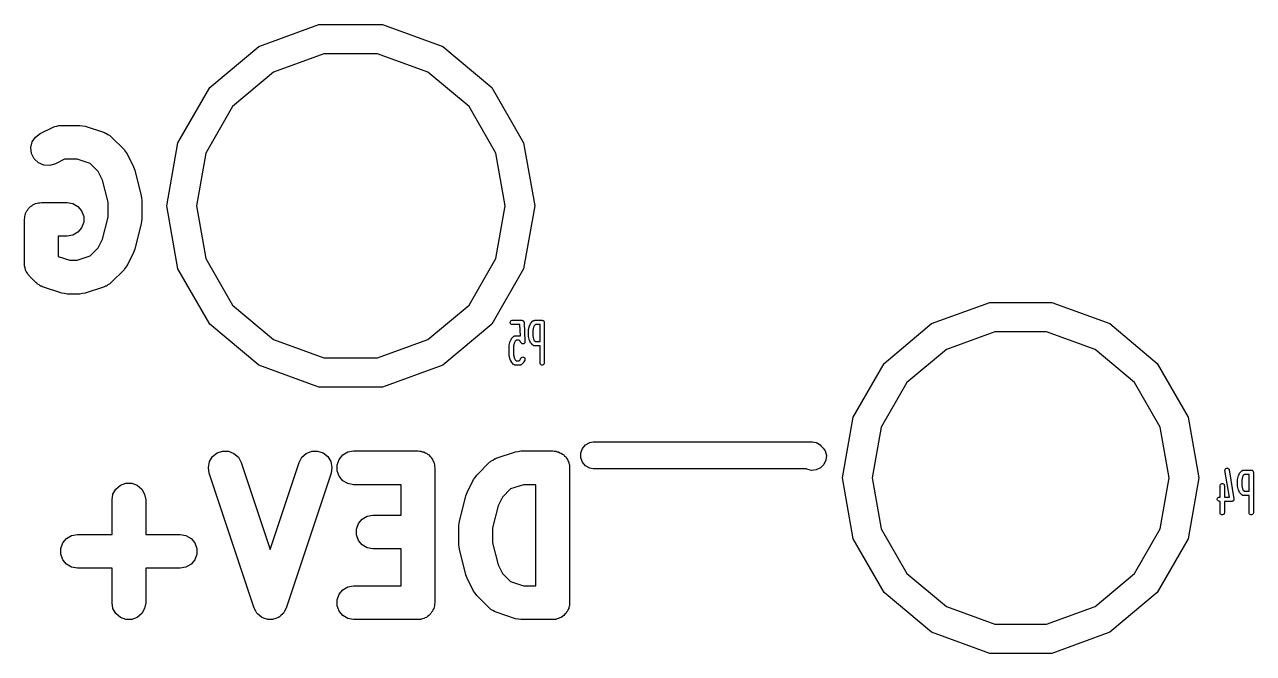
# Model space of a CAD drawing. Extents: x 111.2 to 128, y -97.4 to -76.5.
# Drawn here: x 118.88 to 127.98, y -97.37 to -92.71 of the extents above; entities that cross this region are included whole.
import ezdxf

# ---------------------------------------------------------------- set-up
doc = ezdxf.new("R2010")
doc.units = 0
doc.header["$MEASUREMENT"] = 0
doc.layers.add('BLACK', color=7, linetype='CONTINUOUS')

msp = doc.modelspace()

# ---------------------------------------------------------------- linework, layer by layer
at = {"layer": 'BLACK', "linetype": 'CONTINUOUS'}
for p, q in [((120.611, -92.8749), (121.056, -92.7128)), ((121.056, -92.7128), (121.529, -92.7128)), ((121.529, -92.7128), (121.975, -92.8749)), ((120.248, -93.1794), (120.611, -92.8749)), ((121.975, -92.8749), (122.338, -93.1794)), ((121.094, -92.9295), (120.721, -93.0654)), ((121.491, -92.9295), (121.094, -92.9295)), ((121.865, -93.0654), (121.491, -92.9295)), ((120.721, -93.0654), (120.416, -93.3208)), ((122.169, -93.3208), (121.865, -93.0654)), ((120.011, -93.5897), (120.248, -93.1794)), ((122.338, -93.1794), (122.574, -93.5897)), ((120.416, -93.3208), (120.218, -93.6649)), ((122.368, -93.6649), (122.169, -93.3208)), ((118.956, -93.5465), (118.991, -93.5206)), ((118.991, -93.5206), (119.087, -93.473)), ((119.087, -93.473), (119.093, -93.4709)), ((119.093, -93.4709), (119.1, -93.4673)), ((119.1, -93.4673), (119.114, -93.4648)), ((119.114, -93.4648), (119.128, -93.4606)), ((119.128, -93.4606), (119.135, -93.461)), ((119.135, -93.461), (119.142, -93.4598)), ((119.142, -93.4598), (119.285, -93.4598)), ((119.285, -93.4598), (119.305, -93.4633)), ((119.305, -93.4633), (119.325, -93.4662)), ((119.325, -93.4662), (119.468, -93.5138)), ((119.468, -93.5138), (119.474, -93.5172)), ((119.474, -93.5172), (119.481, -93.5191)), ((119.481, -93.5191), (119.493, -93.5275)), ((119.493, -93.5275), (119.506, -93.5345)), ((119.506, -93.5345), (119.511, -93.5399)), ((118.922, -93.6249), (118.932, -93.5827)), ((118.927, -93.668), (118.922, -93.6249)), ((118.932, -93.5827), (118.956, -93.5465)), ((119.511, -93.5399), (119.517, -93.544)), ((119.517, -93.544), (119.612, -93.6392)), ((119.929, -94.0562), (120.011, -93.5897)), ((122.574, -93.5897), (122.657, -94.0562)), ((118.947, -93.7069), (118.927, -93.668)), ((118.978, -93.7367), (118.947, -93.7069)), ((119.172, -93.7098), (119.103, -93.7442)), ((119.265, -93.7098), (119.172, -93.7098)), ((119.361, -93.7417), (119.265, -93.7098)), ((119.612, -93.6392), (119.623, -93.6556)), ((119.623, -93.6556), (119.635, -93.6717)), ((119.635, -93.6717), (119.683, -93.767)), ((120.218, -93.6649), (120.149, -94.0562)), ((122.437, -94.0562), (122.368, -93.6649)), ((119.018, -93.754), (118.978, -93.7367)), ((119.061, -93.7566), (119.018, -93.754)), ((119.103, -93.7442), (119.061, -93.7566)), ((119.421, -93.8017), (119.361, -93.7417)), ((119.453, -93.8665), (119.421, -93.8017)), ((119.683, -93.767), (119.687, -93.7801)), ((119.687, -93.7801), (119.692, -93.7926)), ((119.692, -93.7926), (119.74, -93.983)), ((119.494, -94.0287), (119.453, -93.8665)), ((119.74, -93.983), (119.741, -93.9983)), ((118.891, -94.0937), (118.898, -94.0853)), ((118.898, -94.0853), (118.904, -94.0759)), ((118.904, -94.0759), (118.912, -94.0688)), ((118.912, -94.0688), (118.919, -94.0605)), ((118.919, -94.0605), (118.929, -94.055)), ((118.929, -94.055), (118.937, -94.048)), ((118.937, -94.048), (118.947, -94.0442)), ((118.947, -94.0442), (118.957, -94.0387)), ((118.957, -94.0387), (118.968, -94.0368)), ((118.968, -94.0368), (118.978, -94.0331)), ((118.978, -94.0331), (118.989, -94.0331)), ((118.989, -94.0331), (119, -94.0312)), ((119, -94.0312), (119.19, -94.0312)), ((119.19, -94.0312), (119.233, -94.0387)), ((119.233, -94.0387), (119.27, -94.0605)), ((119.27, -94.0605), (119.298, -94.0937)), ((119.494, -94.1408), (119.494, -94.0287)), ((119.741, -93.9983), (119.744, -94.0134)), ((119.744, -94.0134), (119.744, -94.1562)), ((120.011, -94.5227), (119.929, -94.0562)), ((120.149, -94.0562), (120.218, -94.4475)), ((122.368, -94.4475), (122.437, -94.0562)), ((122.657, -94.0562), (122.574, -94.5227)), ((118.875, -94.1562), (118.876, -94.1454)), ((118.875, -94.4895), (118.875, -94.1562)), ((118.876, -94.1345), (118.88, -94.1242)), ((118.876, -94.1454), (118.876, -94.1345)), ((118.88, -94.1242), (118.882, -94.1135)), ((118.882, -94.1135), (118.888, -94.104)), ((118.888, -94.104), (118.891, -94.0937)), ((119.298, -94.0937), (119.313, -94.1345)), ((119.313, -94.1345), (119.313, -94.1779)), ((119.453, -94.3031), (119.494, -94.1408)), ((119.741, -94.1713), (119.74, -94.1865)), ((119.744, -94.1562), (119.741, -94.1713)), ((119.27, -94.252), (119.233, -94.2737)), ((119.298, -94.2187), (119.27, -94.252)), ((119.313, -94.1779), (119.298, -94.2187)), ((119.74, -94.1865), (119.692, -94.377)), ((119.19, -94.2812), (119.125, -94.2812)), ((119.125, -94.2812), (119.125, -94.4312)), ((119.233, -94.2737), (119.19, -94.2812)), ((119.421, -94.3679), (119.453, -94.3031)), ((119.125, -94.4312), (119.21, -94.4598)), ((119.265, -94.4598), (119.361, -94.4279)), ((119.361, -94.4279), (119.421, -94.3679)), ((119.683, -94.4026), (119.635, -94.4978)), ((119.687, -94.3895), (119.683, -94.4026)), ((119.692, -94.377), (119.687, -94.3895)), ((120.218, -94.4475), (120.416, -94.7916)), ((122.169, -94.7916), (122.368, -94.4475)), ((118.875, -94.495), (118.875, -94.4895)), ((118.875, -94.5004), (118.875, -94.495)), ((118.879, -94.5162), (118.875, -94.5004)), ((118.882, -94.5323), (118.879, -94.5162)), ((118.885, -94.5371), (118.882, -94.5323)), ((118.886, -94.5424), (118.885, -94.5371)), ((119.21, -94.4598), (119.265, -94.4598)), ((119.612, -94.5303), (119.517, -94.6255)), ((119.623, -94.5139), (119.612, -94.5303)), ((119.635, -94.4978), (119.623, -94.5139)), ((120.248, -94.933), (120.011, -94.5227)), ((122.574, -94.5227), (122.338, -94.933)), ((118.896, -94.5557), (118.886, -94.5424)), ((118.904, -94.5699), (118.896, -94.5557)), ((118.908, -94.5734), (118.904, -94.5699)), ((118.911, -94.5779), (118.908, -94.5734)), ((118.959, -94.6255), (118.911, -94.5779)), ((118.965, -94.6297), (118.959, -94.6255)), ((118.969, -94.6351), (118.965, -94.6297)), ((119.511, -94.6297), (119.506, -94.6351)), ((119.517, -94.6255), (119.511, -94.6297)), ((118.982, -94.642), (118.969, -94.6351)), ((118.994, -94.6504), (118.982, -94.642)), ((119.001, -94.6523), (118.994, -94.6504)), ((119.008, -94.6557), (119.001, -94.6523)), ((119.15, -94.7034), (119.008, -94.6557)), ((119.17, -94.7063), (119.15, -94.7034)), ((119.19, -94.7098), (119.17, -94.7063)), ((119.285, -94.7098), (119.19, -94.7098)), ((119.305, -94.7063), (119.285, -94.7098)), ((119.325, -94.7034), (119.305, -94.7063)), ((119.468, -94.6557), (119.325, -94.7034)), ((119.474, -94.6523), (119.468, -94.6557)), ((119.481, -94.6504), (119.474, -94.6523)), ((119.493, -94.6421), (119.481, -94.6504)), ((119.506, -94.6351), (119.493, -94.6421)), ((120.416, -94.7916), (120.721, -95.047)), ((121.865, -95.047), (122.169, -94.7916)), ((125.598, -94.9294), (126.029, -94.7726)), ((126.029, -94.7726), (126.488, -94.7726)), ((126.488, -94.7726), (126.919, -94.9294)), ((122.485, -94.9057), (122.49, -94.9047)), ((122.49, -94.9047), (122.561, -94.9047)), ((122.561, -94.9047), (122.562, -94.9049)), ((122.562, -94.9049), (122.563, -94.9049)), ((122.563, -94.9049), (122.565, -94.9054)), ((122.649, -94.9057), (122.651, -94.9053)), ((122.651, -94.9053), (122.653, -94.9048)), ((122.653, -94.9048), (122.654, -94.9049)), ((122.654, -94.9049), (122.654, -94.9047)), ((122.654, -94.9047), (122.711, -94.9047)), ((122.711, -94.9047), (122.713, -94.905)), ((122.713, -94.905), (122.714, -94.905)), ((122.714, -94.905), (122.715, -94.9055)), ((120.611, -95.2375), (120.248, -94.933)), ((122.338, -94.933), (121.975, -95.2375)), ((122.474, -94.9179), (122.476, -94.9127)), ((122.474, -94.9234), (122.474, -94.9179)), ((122.476, -94.9286), (122.474, -94.9234)), ((122.476, -94.9127), (122.48, -94.9085)), ((122.48, -94.9328), (122.476, -94.9286)), ((122.48, -94.9085), (122.485, -94.9057)), ((122.485, -94.9355), (122.48, -94.9328)), ((122.49, -94.9365), (122.485, -94.9355)), ((122.546, -94.9365), (122.49, -94.9365)), ((122.55, -95.0196), (122.546, -94.9365)), ((122.565, -94.9054), (122.567, -94.9057)), ((122.567, -94.9057), (122.568, -94.9062)), ((122.568, -94.9062), (122.569, -94.9065)), ((122.569, -94.9065), (122.57, -94.9076)), ((122.57, -94.9076), (122.572, -94.9085)), ((122.572, -94.9085), (122.572, -94.9092)), ((122.572, -94.9092), (122.573, -94.9098)), ((122.573, -94.9098), (122.574, -94.9113)), ((122.574, -94.9113), (122.575, -94.9127)), ((122.575, -94.9127), (122.576, -94.9136)), ((122.576, -94.9136), (122.576, -94.9144)), ((122.576, -94.9144), (122.576, -94.9162)), ((122.576, -94.9162), (122.577, -94.9179)), ((122.577, -94.9179), (122.577, -94.9189)), ((122.577, -94.9189), (122.577, -94.9198)), ((122.577, -94.9198), (122.584, -95.0627)), ((122.61, -94.9739), (122.617, -94.9453)), ((122.61, -94.9758), (122.61, -94.9739)), ((122.61, -94.9778), (122.61, -94.9758)), ((122.61, -95.0206), (122.61, -94.9778)), ((122.617, -94.9453), (122.618, -94.9437)), ((122.618, -94.9437), (122.619, -94.9421)), ((122.619, -94.9421), (122.626, -94.9278)), ((122.626, -94.9278), (122.627, -94.9257)), ((122.627, -94.9257), (122.629, -94.9237)), ((122.629, -94.9237), (122.643, -94.9094)), ((122.648, -94.9547), (122.642, -94.9797)), ((122.642, -94.9797), (122.642, -95.0187)), ((122.643, -94.9094), (122.644, -94.909)), ((122.644, -94.9085), (122.646, -94.9074)), ((122.644, -94.909), (122.644, -94.9085)), ((122.646, -94.9074), (122.648, -94.9062)), ((122.648, -94.906), (122.649, -94.9057)), ((122.648, -94.9062), (122.648, -94.906)), ((122.653, -94.9443), (122.648, -94.9547)), ((122.661, -94.9365), (122.653, -94.9443)), ((122.696, -94.9365), (122.661, -94.9365)), ((122.696, -95.0619), (122.696, -94.9365)), ((122.715, -94.9055), (122.717, -94.9057)), ((122.717, -94.9057), (122.718, -94.9064)), ((122.718, -94.9064), (122.719, -94.9069)), ((122.719, -94.9069), (122.72, -94.9078)), ((122.72, -94.9078), (122.722, -94.9085)), ((122.722, -94.9085), (122.723, -94.9095)), ((122.723, -94.9095), (122.724, -94.9104)), ((122.724, -94.9104), (122.724, -94.9116)), ((122.724, -94.9116), (122.725, -94.9127)), ((122.725, -94.9127), (122.726, -94.914)), ((122.726, -94.914), (122.726, -94.9152)), ((122.726, -94.9152), (122.727, -94.9166)), ((122.727, -94.9166), (122.727, -94.9179)), ((122.727, -94.9179), (122.727, -94.9192)), ((122.727, -94.9192), (122.727, -94.9206)), ((122.727, -94.9206), (122.727, -95.2206)), ((125.247, -95.2242), (125.598, -94.9294)), ((126.067, -94.9892), (125.708, -95.1199)), ((126.449, -94.9892), (126.067, -94.9892)), ((126.809, -95.1199), (126.449, -94.9892)), ((126.919, -94.9294), (127.27, -95.2242)), ((120.721, -95.047), (121.094, -95.1829)), ((121.491, -95.1829), (121.865, -95.047)), ((122.467, -95.0882), (122.475, -95.0596)), ((122.475, -95.058), (122.476, -95.0564)), ((122.475, -95.0596), (122.475, -95.058)), ((122.476, -95.0564), (122.483, -95.0421)), ((122.483, -95.0421), (122.484, -95.0401)), ((122.484, -95.0401), (122.486, -95.038)), ((122.486, -95.038), (122.5, -95.0237)), ((122.505, -95.069), (122.499, -95.094)), ((122.5, -95.0237), (122.501, -95.0233)), ((122.501, -95.0227), (122.503, -95.0217)), ((122.501, -95.0233), (122.501, -95.0227)), ((122.503, -95.0217), (122.505, -95.0205)), ((122.505, -95.0203), (122.506, -95.02)), ((122.505, -95.0205), (122.505, -95.0203)), ((122.51, -95.0586), (122.505, -95.069)), ((122.506, -95.02), (122.508, -95.0196)), ((122.508, -95.0196), (122.51, -95.0191)), ((122.51, -95.0191), (122.511, -95.0191)), ((122.518, -95.0508), (122.51, -95.0586)), ((122.511, -95.0191), (122.511, -95.019)), ((122.511, -95.019), (122.547, -95.019)), ((122.541, -95.0508), (122.518, -95.0508)), ((122.548, -95.0586), (122.541, -95.0508)), ((122.547, -95.019), (122.548, -95.0191)), ((122.548, -95.0191), (122.549, -95.0191)), ((122.554, -95.0706), (122.548, -95.0586)), ((122.549, -95.0191), (122.55, -95.0196)), ((122.556, -95.0724), (122.554, -95.0706)), ((122.557, -95.0743), (122.556, -95.0724)), ((122.557, -95.0746), (122.557, -95.0743)), ((122.558, -95.075), (122.557, -95.0746)), ((122.56, -95.0762), (122.558, -95.075)), ((122.561, -95.0776), (122.56, -95.0762)), ((122.562, -95.0778), (122.561, -95.0776)), ((122.562, -95.078), (122.562, -95.0778)), ((122.564, -95.0786), (122.562, -95.078)), ((122.567, -95.0792), (122.564, -95.0786)), ((122.568, -95.0793), (122.567, -95.0792)), ((122.567, -95.0792), (122.567, -95.0792)), ((122.57, -95.0791), (122.568, -95.0793)), ((122.572, -95.0789), (122.57, -95.0791)), ((122.573, -95.0787), (122.572, -95.0789)), ((122.575, -95.0777), (122.573, -95.0787)), ((122.573, -95.0787), (122.573, -95.0787)), ((122.577, -95.0768), (122.575, -95.0777)), ((122.578, -95.0765), (122.577, -95.0768)), ((122.58, -95.0746), (122.578, -95.0762)), ((122.578, -95.0762), (122.578, -95.0765)), ((122.581, -95.0731), (122.58, -95.0746)), ((122.582, -95.0722), (122.581, -95.0726)), ((122.581, -95.0726), (122.581, -95.0731)), ((122.583, -95.0702), (122.582, -95.0722)), ((122.584, -95.0681), (122.583, -95.0702)), ((122.584, -95.0627), (122.584, -95.0649)), ((122.584, -95.0649), (122.584, -95.0672)), ((122.584, -95.0672), (122.584, -95.0676)), ((122.584, -95.0676), (122.584, -95.0681)), ((122.61, -95.0225), (122.61, -95.0206)), ((122.61, -95.0245), (122.61, -95.0225)), ((122.617, -95.053), (122.61, -95.0245)), ((122.618, -95.0546), (122.617, -95.053)), ((122.619, -95.0563), (122.618, -95.0546)), ((122.626, -95.0706), (122.619, -95.0563)), ((122.627, -95.0726), (122.626, -95.0706)), ((122.629, -95.0747), (122.627, -95.0726)), ((122.643, -95.089), (122.629, -95.0747)), ((122.642, -95.0187), (122.648, -95.0436)), ((122.648, -95.0436), (122.653, -95.0541)), ((122.653, -95.0541), (122.661, -95.0619)), ((122.661, -95.0619), (122.696, -95.0619)), ((122.467, -95.0901), (122.467, -95.0882)), ((122.467, -95.092), (122.467, -95.0901)), ((122.467, -95.1635), (122.467, -95.092)), ((122.467, -95.1654), (122.467, -95.1635)), ((122.467, -95.1673), (122.467, -95.1654)), ((122.475, -95.1959), (122.467, -95.1673)), ((122.499, -95.094), (122.499, -95.1615)), ((122.499, -95.1615), (122.505, -95.1865)), ((122.558, -95.1805), (122.562, -95.1775)), ((122.562, -95.1775), (122.568, -95.1762)), ((122.568, -95.1762), (122.573, -95.1768)), ((122.573, -95.1768), (122.578, -95.1793)), ((122.644, -95.0894), (122.643, -95.089)), ((122.644, -95.0899), (122.644, -95.0894)), ((122.646, -95.091), (122.644, -95.0899)), ((122.648, -95.0921), (122.646, -95.091)), ((122.648, -95.0923), (122.648, -95.0921)), ((122.649, -95.0927), (122.648, -95.0923)), ((122.651, -95.093), (122.649, -95.0927)), ((122.653, -95.0936), (122.651, -95.093)), ((122.654, -95.0935), (122.653, -95.0936)), ((122.654, -95.0936), (122.654, -95.0935)), ((122.696, -95.0936), (122.654, -95.0936)), ((122.696, -95.2206), (122.696, -95.0936)), ((125.708, -95.1199), (125.415, -95.3656)), ((127.101, -95.3656), (126.809, -95.1199)), ((121.056, -95.3996), (120.611, -95.2375)), ((121.094, -95.1829), (121.491, -95.1829)), ((121.975, -95.2375), (121.529, -95.3996)), ((122.475, -95.1975), (122.475, -95.1959)), ((122.476, -95.1991), (122.475, -95.1975)), ((122.483, -95.2134), (122.476, -95.1991)), ((122.484, -95.2155), (122.483, -95.2134)), ((122.486, -95.2176), (122.484, -95.2155)), ((122.5, -95.2318), (122.486, -95.2176)), ((122.501, -95.2322), (122.5, -95.2318)), ((122.501, -95.2328), (122.501, -95.2322)), ((122.503, -95.2338), (122.501, -95.2328)), ((122.505, -95.235), (122.503, -95.2338)), ((122.505, -95.1865), (122.51, -95.1969)), ((122.505, -95.2352), (122.505, -95.235)), ((122.506, -95.2355), (122.505, -95.2352)), ((122.508, -95.2359), (122.506, -95.2355)), ((122.51, -95.2364), (122.508, -95.2359)), ((122.51, -95.1969), (122.518, -95.2047)), ((122.511, -95.2364), (122.51, -95.2364)), ((122.511, -95.2365), (122.511, -95.2364)), ((122.547, -95.2365), (122.511, -95.2365)), ((122.518, -95.2047), (122.541, -95.2047)), ((122.541, -95.2047), (122.548, -95.1969)), ((122.548, -95.2364), (122.547, -95.2365)), ((122.548, -95.1969), (122.554, -95.1849)), ((122.549, -95.2364), (122.548, -95.2364)), ((122.551, -95.2359), (122.549, -95.2364)), ((122.553, -95.2355), (122.551, -95.2359)), ((122.554, -95.235), (122.553, -95.2352)), ((122.553, -95.2352), (122.553, -95.2355)), ((122.554, -95.1849), (122.558, -95.1805)), ((122.556, -95.2338), (122.554, -95.235)), ((122.557, -95.2328), (122.556, -95.2338)), ((122.558, -95.2322), (122.557, -95.2328)), ((122.573, -95.2176), (122.558, -95.2318)), ((122.558, -95.2318), (122.558, -95.2322)), ((122.574, -95.2155), (122.573, -95.2176)), ((122.576, -95.2134), (122.574, -95.2155)), ((122.583, -95.1991), (122.576, -95.2134)), ((122.578, -95.1793), (122.582, -95.1833)), ((122.582, -95.1833), (122.584, -95.1884)), ((122.584, -95.1939), (122.583, -95.1991)), ((122.584, -95.1884), (122.584, -95.1939)), ((122.697, -95.226), (122.696, -95.2206)), ((122.699, -95.2308), (122.697, -95.226)), ((122.703, -95.2344), (122.699, -95.2308)), ((122.709, -95.2362), (122.703, -95.2344)), ((122.714, -95.2362), (122.709, -95.2362)), ((122.719, -95.2344), (122.714, -95.2362)), ((122.724, -95.2308), (122.719, -95.2344)), ((122.726, -95.226), (122.724, -95.2308)), ((122.727, -95.2206), (122.726, -95.226)), ((125.017, -95.6213), (125.247, -95.2242)), ((127.27, -95.2242), (127.499, -95.6213)), ((121.529, -95.3996), (121.056, -95.3996)), ((125.415, -95.3656), (125.224, -95.6966)), ((127.292, -95.6966), (127.101, -95.3656)), ((124.938, -96.073), (125.017, -95.6213)), ((127.499, -95.6213), (127.579, -96.073)), ((125.224, -95.6966), (125.158, -96.073)), ((127.359, -96.073), (127.292, -95.6966)), ((123.033, -95.8275), (123.064, -95.8099)), ((123.064, -95.8099), (123.09, -95.8053)), ((123.09, -95.8053), (124.702, -95.8053)), ((124.702, -95.8053), (124.715, -95.8042)), ((124.715, -95.8042), (124.728, -95.8076)), ((124.728, -95.8076), (124.741, -95.8099)), ((124.741, -95.8099), (124.745, -95.8121)), ((124.745, -95.8121), (124.749, -95.8133)), ((124.749, -95.8133), (124.76, -95.8209)), ((120.268, -95.9148), (120.302, -95.8879)), ((120.302, -95.8879), (120.343, -95.8741)), ((120.343, -95.8741), (120.387, -95.8753)), ((120.387, -95.8753), (120.427, -95.8913)), ((120.427, -95.8913), (120.46, -95.9201)), ((120.931, -95.9201), (120.963, -95.8913)), ((120.963, -95.8913), (121.003, -95.8753)), ((121.003, -95.8753), (121.047, -95.8741)), ((121.047, -95.8741), (121.088, -95.8879)), ((121.088, -95.8879), (121.122, -95.9148)), ((121.206, -95.9353), (121.234, -95.902)), ((121.234, -95.902), (121.271, -95.8803)), ((121.271, -95.8803), (121.314, -95.8728)), ((121.314, -95.8728), (121.79, -95.8728)), ((121.79, -95.8728), (121.801, -95.8747)), ((121.801, -95.8747), (121.812, -95.8747)), ((121.812, -95.8747), (121.822, -95.8784)), ((121.822, -95.8784), (121.833, -95.8803)), ((121.833, -95.8803), (121.843, -95.8858)), ((121.843, -95.8858), (121.853, -95.8895)), ((121.853, -95.8895), (121.861, -95.8966)), ((121.861, -95.8966), (121.871, -95.902)), ((121.871, -95.902), (121.878, -95.9104)), ((122.37, -95.9268), (122.513, -95.8792)), ((122.513, -95.8792), (122.533, -95.8763)), ((122.533, -95.8763), (122.552, -95.8728)), ((122.552, -95.8728), (122.79, -95.8728)), ((122.79, -95.8728), (122.801, -95.8747)), ((122.801, -95.8747), (122.812, -95.8747)), ((122.812, -95.8747), (122.822, -95.8784)), ((122.822, -95.8784), (122.833, -95.8803)), ((122.833, -95.8803), (122.843, -95.8858)), ((122.843, -95.8858), (122.853, -95.8895)), ((122.853, -95.8895), (122.861, -95.8966)), ((122.861, -95.8966), (122.871, -95.902)), ((122.871, -95.902), (122.878, -95.9104)), ((122.999, -95.8877), (123.011, -95.8545)), ((122.999, -95.923), (122.999, -95.8877)), ((123.011, -95.8545), (123.033, -95.8275)), ((124.76, -95.8209), (124.772, -95.8275)), ((124.772, -95.8275), (124.78, -95.8377)), ((124.78, -95.8377), (124.793, -95.851)), ((124.793, -95.851), (124.809, -95.8726)), ((124.809, -95.8726), (124.818, -95.9066)), ((124.818, -95.9066), (124.815, -95.9418)), ((120.237, -95.9944), (120.246, -95.9518)), ((120.243, -96.0373), (120.237, -95.9944)), ((120.246, -95.9518), (120.268, -95.9148)), ((120.46, -95.9201), (120.48, -95.9583)), ((120.48, -95.9583), (120.695, -96.6025)), ((120.695, -96.6025), (120.91, -95.9583)), ((120.91, -95.9583), (120.931, -95.9201)), ((121.122, -95.9148), (121.145, -95.9518)), ((121.145, -95.9518), (121.153, -95.9944)), ((121.153, -95.9944), (121.147, -96.0373)), ((121.191, -95.9761), (121.206, -95.9353)), ((121.191, -96.0195), (121.191, -95.9761)), ((121.878, -95.9104), (121.886, -95.9174)), ((121.886, -95.9174), (121.892, -95.9269)), ((121.892, -95.9269), (121.899, -95.9353)), ((121.899, -95.9353), (121.902, -95.9456)), ((121.902, -95.9456), (121.908, -95.955)), ((121.908, -95.955), (121.91, -95.9658)), ((121.91, -95.9658), (121.913, -95.9761)), ((121.913, -95.9761), (121.913, -95.987)), ((121.913, -95.987), (121.915, -95.9978)), ((121.915, -95.9978), (121.915, -96.9978)), ((122.226, -96.0523), (122.321, -95.957)), ((122.321, -95.957), (122.327, -95.9529)), ((122.327, -95.9529), (122.332, -95.9475)), ((122.332, -95.9475), (122.345, -95.9405)), ((122.345, -95.9405), (122.357, -95.9321)), ((122.357, -95.9321), (122.364, -95.9302)), ((122.364, -95.9302), (122.37, -95.9268)), ((122.878, -95.9104), (122.886, -95.9174)), ((122.886, -95.9174), (122.892, -95.9269)), ((122.892, -95.9269), (122.899, -95.9353)), ((122.899, -95.9353), (122.902, -95.9456)), ((122.902, -95.9456), (122.908, -95.955)), ((122.908, -95.955), (122.91, -95.9658)), ((122.91, -95.9658), (122.913, -95.9761)), ((122.913, -95.9761), (122.913, -95.987)), ((122.913, -95.987), (122.915, -95.9978)), ((122.915, -95.9978), (122.915, -96.9978)), ((123.011, -95.9561), (122.999, -95.923)), ((123.033, -95.9831), (123.011, -95.9561)), ((123.064, -96.0007), (123.033, -95.9831)), ((124.8, -95.9737), (124.775, -95.9987)), ((124.815, -95.9418), (124.8, -95.9737)), ((120.577, -97.0373), (120.243, -96.0373)), ((121.147, -96.0373), (120.814, -97.0373)), ((121.206, -96.0603), (121.191, -96.0195)), ((121.234, -96.0935), (121.206, -96.0603)), ((122.155, -96.18), (122.202, -96.0847)), ((122.202, -96.0847), (122.214, -96.0686)), ((122.214, -96.0686), (122.226, -96.0523)), ((123.09, -96.0053), (123.064, -96.0007)), ((124.671, -96.0053), (123.09, -96.0053)), ((124.674, -96.0075), (124.671, -96.0053)), ((124.708, -96.0166), (124.674, -96.0075)), ((124.743, -96.0136), (124.708, -96.0166)), ((124.775, -95.9987), (124.743, -96.0136)), ((125.017, -96.5246), (124.938, -96.073)), ((125.158, -96.073), (125.224, -96.4493)), ((127.292, -96.4493), (127.359, -96.073)), ((127.579, -96.073), (127.499, -96.5246)), ((127.772, -96.0189), (127.773, -96.0134)), ((127.805, -96.2147), (127.772, -96.0189)), ((127.773, -96.0134), (127.774, -96.0082)), ((127.774, -96.0082), (127.778, -96.0041)), ((127.778, -96.0041), (127.783, -96.0013)), ((127.783, -96.0013), (127.788, -96.0004)), ((127.788, -96.0004), (127.794, -96.0014)), ((127.794, -96.0014), (127.798, -96.0042)), ((127.798, -96.0042), (127.802, -96.0085)), ((127.802, -96.0085), (127.804, -96.0137)), ((127.804, -96.0137), (127.839, -96.228)), ((127.865, -96.0858), (127.866, -96.0839)), ((127.865, -96.0877), (127.865, -96.0858)), ((127.865, -96.1306), (127.865, -96.0877)), ((127.866, -96.0839), (127.873, -96.0553)), ((127.873, -96.0537), (127.874, -96.0521)), ((127.873, -96.0553), (127.873, -96.0537)), ((127.874, -96.0521), (127.881, -96.0378)), ((127.881, -96.0378), (127.883, -96.0357)), ((127.883, -96.0357), (127.884, -96.0337)), ((127.884, -96.0337), (127.898, -96.0194)), ((127.903, -96.0647), (127.897, -96.0897)), ((127.898, -96.0194), (127.899, -96.019)), ((127.899, -96.0184), (127.901, -96.0174)), ((127.899, -96.019), (127.899, -96.0184)), ((127.901, -96.0174), (127.903, -96.0162)), ((127.903, -96.0162), (127.904, -96.016)), ((127.908, -96.0543), (127.903, -96.0647)), ((127.904, -96.0157), (127.906, -96.0153)), ((127.904, -96.016), (127.904, -96.0157)), ((127.906, -96.0153), (127.908, -96.0148)), ((127.908, -96.0148), (127.909, -96.0148)), ((127.916, -96.0465), (127.908, -96.0543)), ((127.909, -96.0148), (127.91, -96.0147)), ((127.91, -96.0147), (127.967, -96.0147)), ((127.951, -96.0465), (127.916, -96.0465)), ((127.951, -96.1719), (127.951, -96.0465)), ((127.967, -96.0147), (127.968, -96.015)), ((127.968, -96.015), (127.969, -96.015)), ((127.969, -96.015), (127.971, -96.0154)), ((127.971, -96.0154), (127.972, -96.0157)), ((127.972, -96.0157), (127.973, -96.0164)), ((127.973, -96.0164), (127.975, -96.0168)), ((127.975, -96.0168), (127.976, -96.0177)), ((127.976, -96.0177), (127.977, -96.0184)), ((127.977, -96.0184), (127.978, -96.0195)), ((127.978, -96.0195), (127.979, -96.0204)), ((127.979, -96.0204), (127.98, -96.0216)), ((127.98, -96.0216), (127.98, -96.0227)), ((127.98, -96.0227), (127.981, -96.024)), ((127.981, -96.024), (127.982, -96.0252)), ((127.982, -96.0252), (127.982, -96.0265)), ((127.982, -96.0265), (127.982, -96.0278)), ((127.982, -96.0278), (127.982, -96.0292)), ((127.982, -96.0292), (127.983, -96.0306)), ((127.983, -96.0306), (127.983, -96.3306)), ((119.53, -96.1931), (119.552, -96.1555)), ((119.552, -96.1555), (119.585, -96.1276)), ((119.585, -96.1276), (119.626, -96.1128)), ((119.626, -96.1128), (119.669, -96.1128)), ((119.669, -96.1128), (119.71, -96.1276)), ((119.71, -96.1276), (119.743, -96.1555)), ((119.743, -96.1555), (119.765, -96.1931)), ((121.271, -96.1152), (121.234, -96.0935)), ((121.314, -96.1228), (121.271, -96.1152)), ((121.665, -96.1228), (121.314, -96.1228)), ((121.665, -96.349), (121.665, -96.1228)), ((122.151, -96.1931), (122.155, -96.18)), ((122.477, -96.1547), (122.417, -96.2147)), ((122.573, -96.1228), (122.477, -96.1547)), ((122.665, -96.1228), (122.573, -96.1228)), ((122.665, -96.8728), (122.665, -96.1228)), ((127.737, -96.1252), (127.74, -96.1204)), ((127.737, -96.1306), (127.737, -96.1252)), ((127.737, -96.2147), (127.737, -96.1306)), ((127.74, -96.1204), (127.744, -96.1168)), ((127.744, -96.1168), (127.75, -96.115)), ((127.75, -96.115), (127.755, -96.115)), ((127.755, -96.115), (127.76, -96.1168)), ((127.76, -96.1168), (127.765, -96.1204)), ((127.765, -96.1204), (127.767, -96.1252)), ((127.767, -96.1252), (127.768, -96.1306)), ((127.768, -96.1306), (127.768, -96.2147)), ((127.865, -96.1325), (127.865, -96.1306)), ((127.866, -96.1344), (127.865, -96.1325)), ((127.873, -96.163), (127.866, -96.1344)), ((127.873, -96.1646), (127.873, -96.163)), ((127.874, -96.1663), (127.873, -96.1646)), ((127.881, -96.1805), (127.874, -96.1663)), ((127.897, -96.0897), (127.897, -96.1286)), ((127.897, -96.1286), (127.903, -96.1536)), ((127.903, -96.1536), (127.908, -96.164)), ((127.908, -96.164), (127.916, -96.1719)), ((127.916, -96.1719), (127.951, -96.1719)), ((119.523, -96.2359), (119.53, -96.1931)), ((119.523, -96.4918), (119.523, -96.2359)), ((119.765, -96.1931), (119.773, -96.2359)), ((119.773, -96.2359), (119.773, -96.4918)), ((122.098, -96.396), (122.145, -96.2056)), ((122.145, -96.2056), (122.151, -96.1931)), ((122.417, -96.2147), (122.384, -96.2795)), ((127.715, -96.2278), (127.717, -96.2227)), ((127.715, -96.2334), (127.715, -96.2278)), ((127.717, -96.2385), (127.715, -96.2334)), ((127.717, -96.2227), (127.721, -96.2184)), ((127.721, -96.2428), (127.717, -96.2385)), ((127.721, -96.2184), (127.726, -96.2157)), ((127.726, -96.2455), (127.721, -96.2428)), ((127.726, -96.2157), (127.731, -96.2147)), ((127.731, -96.2465), (127.726, -96.2455)), ((127.731, -96.2147), (127.737, -96.2147)), ((127.737, -96.2465), (127.731, -96.2465)), ((127.737, -96.3306), (127.737, -96.2465)), ((127.768, -96.2147), (127.805, -96.2147)), ((127.824, -96.2465), (127.768, -96.2465)), ((127.768, -96.2465), (127.768, -96.3306)), ((127.826, -96.246), (127.824, -96.2465)), ((127.829, -96.2456), (127.826, -96.246)), ((127.832, -96.2442), (127.829, -96.2455)), ((127.829, -96.2455), (127.829, -96.2455)), ((127.829, -96.2455), (127.829, -96.2456)), ((127.834, -96.2428), (127.832, -96.2442)), ((127.836, -96.2407), (127.834, -96.2428)), ((127.834, -96.2428), (127.834, -96.2428)), ((127.834, -96.2428), (127.834, -96.2428)), ((127.838, -96.2387), (127.836, -96.2407)), ((127.839, -96.2335), (127.838, -96.236)), ((127.838, -96.236), (127.838, -96.2385)), ((127.838, -96.2385), (127.838, -96.2386)), ((127.838, -96.2386), (127.838, -96.2387)), ((127.839, -96.228), (127.839, -96.2307)), ((127.839, -96.2307), (127.839, -96.2334)), ((127.839, -96.2334), (127.839, -96.2334)), ((127.839, -96.2334), (127.839, -96.2335)), ((127.883, -96.1826), (127.881, -96.1805)), ((127.884, -96.1847), (127.883, -96.1826)), ((127.898, -96.199), (127.884, -96.1847)), ((127.899, -96.1994), (127.898, -96.199)), ((127.899, -96.1999), (127.899, -96.1994)), ((127.901, -96.2009), (127.899, -96.1999)), ((127.903, -96.2021), (127.901, -96.2009)), ((127.904, -96.2023), (127.903, -96.2021)), ((127.904, -96.2027), (127.904, -96.2023)), ((127.906, -96.203), (127.904, -96.2027)), ((127.908, -96.2036), (127.906, -96.203)), ((127.909, -96.2035), (127.908, -96.2036)), ((127.91, -96.2036), (127.909, -96.2035)), ((127.951, -96.2036), (127.91, -96.2036)), ((127.951, -96.3306), (127.951, -96.2036)), ((121.377, -96.3782), (121.414, -96.3565)), ((121.414, -96.3565), (121.457, -96.349)), ((121.457, -96.349), (121.665, -96.349)), ((122.384, -96.2795), (122.344, -96.4417)), ((127.737, -96.336), (127.737, -96.3306)), ((127.74, -96.3408), (127.737, -96.336)), ((127.744, -96.3443), (127.74, -96.3408)), ((127.75, -96.3462), (127.744, -96.3443)), ((127.755, -96.3462), (127.75, -96.3462)), ((127.76, -96.3443), (127.755, -96.3462)), ((127.765, -96.3408), (127.76, -96.3443)), ((127.767, -96.336), (127.765, -96.3408)), ((127.768, -96.3306), (127.767, -96.336)), ((127.952, -96.336), (127.951, -96.3306)), ((127.955, -96.3408), (127.952, -96.336)), ((127.959, -96.3443), (127.955, -96.3408)), ((127.964, -96.3462), (127.959, -96.3443)), ((127.969, -96.3462), (127.964, -96.3462)), ((127.975, -96.3443), (127.969, -96.3462)), ((127.979, -96.3408), (127.975, -96.3443)), ((127.982, -96.336), (127.979, -96.3408)), ((127.983, -96.3306), (127.982, -96.336)), ((121.334, -96.4523), (121.349, -96.4115)), ((121.334, -96.4957), (121.334, -96.4523)), ((121.349, -96.4115), (121.377, -96.3782)), ((122.094, -96.4264), (122.097, -96.4113)), ((122.094, -96.5692), (122.094, -96.4264)), ((122.097, -96.4113), (122.098, -96.396)), ((122.344, -96.4417), (122.344, -96.5538)), ((125.224, -96.4493), (125.415, -96.7803)), ((127.101, -96.7803), (127.292, -96.4493)), ((119.158, -96.5543), (119.186, -96.5211)), ((119.186, -96.5211), (119.224, -96.4994)), ((119.224, -96.4994), (119.267, -96.4918)), ((119.267, -96.4918), (119.523, -96.4918)), ((119.773, -96.4918), (120.028, -96.4918)), ((120.028, -96.4918), (120.071, -96.4994)), ((120.071, -96.4994), (120.109, -96.5211)), ((120.109, -96.5211), (120.137, -96.5543)), ((121.349, -96.5365), (121.334, -96.4957)), ((121.377, -96.5697), (121.349, -96.5365)), ((125.247, -96.9217), (125.017, -96.5246)), ((127.499, -96.5246), (127.27, -96.9217)), ((119.143, -96.5951), (119.158, -96.5543)), ((119.143, -96.6385), (119.143, -96.5951)), ((120.137, -96.5543), (120.152, -96.5951)), ((120.152, -96.5951), (120.152, -96.6385)), ((121.414, -96.5914), (121.377, -96.5697)), ((121.457, -96.599), (121.414, -96.5914)), ((121.665, -96.599), (121.457, -96.599)), ((121.665, -96.8728), (121.665, -96.599)), ((122.097, -96.5843), (122.094, -96.5692)), ((122.098, -96.5995), (122.097, -96.5843)), ((122.145, -96.79), (122.098, -96.5995)), ((122.344, -96.5538), (122.384, -96.7161)), ((119.158, -96.6793), (119.143, -96.6385)), ((119.186, -96.7126), (119.158, -96.6793)), ((119.224, -96.7343), (119.186, -96.7126)), ((120.109, -96.7126), (120.071, -96.7343)), ((120.137, -96.6793), (120.109, -96.7126)), ((120.152, -96.6385), (120.137, -96.6793)), ((122.384, -96.7161), (122.417, -96.7809)), ((119.267, -96.7418), (119.224, -96.7343)), ((119.523, -96.7418), (119.267, -96.7418)), ((119.523, -96.9978), (119.523, -96.7418)), ((120.028, -96.7418), (119.773, -96.7418)), ((119.773, -96.7418), (119.773, -96.9978)), ((120.071, -96.7343), (120.028, -96.7418)), ((122.151, -96.8025), (122.145, -96.79)), ((122.155, -96.8156), (122.151, -96.8025)), ((122.202, -96.9108), (122.155, -96.8156)), ((122.417, -96.7809), (122.477, -96.8409)), ((125.415, -96.7803), (125.708, -97.026)), ((126.809, -97.026), (127.101, -96.7803)), ((121.206, -96.9353), (121.234, -96.902)), ((121.234, -96.902), (121.271, -96.8803)), ((121.271, -96.8803), (121.314, -96.8728)), ((121.314, -96.8728), (121.665, -96.8728)), ((122.477, -96.8409), (122.573, -96.8728)), ((122.573, -96.8728), (122.665, -96.8728)), ((119.53, -97.0405), (119.523, -96.9978)), ((119.773, -96.9978), (119.765, -97.0405)), ((121.191, -96.9761), (121.206, -96.9353)), ((121.191, -97.0195), (121.191, -96.9761)), ((121.915, -96.9978), (121.913, -97.0085)), ((122.214, -96.9269), (122.202, -96.9108)), ((122.226, -96.9433), (122.214, -96.9269)), ((122.321, -97.0385), (122.226, -96.9433)), ((122.915, -96.9978), (122.913, -97.0085)), ((125.598, -97.2165), (125.247, -96.9217)), ((127.27, -96.9217), (126.919, -97.2165)), ((119.552, -97.0781), (119.53, -97.0405)), ((119.585, -97.106), (119.552, -97.0781)), ((119.743, -97.0781), (119.71, -97.106)), ((119.765, -97.0405), (119.743, -97.0781)), ((120.578, -97.0403), (120.577, -97.0373)), ((120.579, -97.0437), (120.578, -97.0403)), ((120.588, -97.0593), (120.579, -97.0437)), ((120.597, -97.0755), (120.588, -97.0593)), ((120.6, -97.0778), (120.597, -97.0755)), ((120.602, -97.0807), (120.6, -97.0778)), ((120.616, -97.0921), (120.602, -97.0807)), ((120.789, -97.0807), (120.774, -97.0921)), ((120.79, -97.0778), (120.789, -97.0807)), ((120.793, -97.0755), (120.79, -97.0778)), ((120.802, -97.0593), (120.793, -97.0755)), ((120.811, -97.0437), (120.802, -97.0593)), ((120.812, -97.0403), (120.811, -97.0437)), ((120.814, -97.0373), (120.812, -97.0403)), ((121.206, -97.0603), (121.191, -97.0195)), ((121.234, -97.0935), (121.206, -97.0603)), ((121.878, -97.0852), (121.871, -97.0935)), ((121.886, -97.0781), (121.878, -97.0852)), ((121.892, -97.0687), (121.886, -97.0781)), ((121.899, -97.0603), (121.892, -97.0687)), ((121.902, -97.05), (121.899, -97.0603)), ((121.908, -97.0405), (121.902, -97.05)), ((121.91, -97.0298), (121.908, -97.0405)), ((121.913, -97.0195), (121.91, -97.0298)), ((121.913, -97.0085), (121.913, -97.0195)), ((122.327, -97.0427), (122.321, -97.0385)), ((122.332, -97.0481), (122.327, -97.0427)), ((122.345, -97.0551), (122.332, -97.0481)), ((122.357, -97.0634), (122.345, -97.0551)), ((122.364, -97.0653), (122.357, -97.0634)), ((122.37, -97.0687), (122.364, -97.0653)), ((122.513, -97.1164), (122.37, -97.0687)), ((122.878, -97.0852), (122.871, -97.0935)), ((122.886, -97.0781), (122.878, -97.0852)), ((122.892, -97.0687), (122.886, -97.0781)), ((122.899, -97.0603), (122.892, -97.0687)), ((122.902, -97.05), (122.899, -97.0603)), ((122.908, -97.0405), (122.902, -97.05)), ((122.91, -97.0298), (122.908, -97.0405)), ((122.913, -97.0195), (122.91, -97.0298)), ((122.913, -97.0085), (122.913, -97.0195)), ((125.708, -97.026), (126.067, -97.1567)), ((126.449, -97.1567), (126.809, -97.026)), ((119.626, -97.1209), (119.585, -97.106)), ((119.669, -97.1209), (119.626, -97.1209)), ((119.71, -97.106), (119.669, -97.1209)), ((120.63, -97.1043), (120.616, -97.0921)), ((120.633, -97.1056), (120.63, -97.1043)), ((120.636, -97.1077), (120.633, -97.1056)), ((120.653, -97.1135), (120.636, -97.1077)), ((120.67, -97.1202), (120.653, -97.1135)), ((120.674, -97.1203), (120.67, -97.1202)), ((120.677, -97.1214), (120.674, -97.1203)), ((120.695, -97.1209), (120.677, -97.1214)), ((120.713, -97.1214), (120.695, -97.1209)), ((120.717, -97.1203), (120.713, -97.1214)), ((120.72, -97.1202), (120.717, -97.1203)), ((120.737, -97.1135), (120.72, -97.1202)), ((120.755, -97.1077), (120.737, -97.1135)), ((120.757, -97.1056), (120.755, -97.1077)), ((120.761, -97.1043), (120.757, -97.1056)), ((120.774, -97.0921), (120.761, -97.1043)), ((121.271, -97.1152), (121.234, -97.0935)), ((121.314, -97.1228), (121.271, -97.1152)), ((121.79, -97.1228), (121.314, -97.1228)), ((121.801, -97.1209), (121.79, -97.1228)), ((121.812, -97.1209), (121.801, -97.1209)), ((121.822, -97.1171), (121.812, -97.1209)), ((121.833, -97.1152), (121.822, -97.1171)), ((121.843, -97.1098), (121.833, -97.1152)), ((121.853, -97.106), (121.843, -97.1098)), ((121.861, -97.099), (121.853, -97.106)), ((121.871, -97.0935), (121.861, -97.099)), ((122.533, -97.1193), (122.513, -97.1164)), ((122.552, -97.1228), (122.533, -97.1193)), ((122.79, -97.1228), (122.552, -97.1228)), ((122.801, -97.1209), (122.79, -97.1228)), ((122.812, -97.1209), (122.801, -97.1209)), ((122.822, -97.1171), (122.812, -97.1209)), ((122.833, -97.1152), (122.822, -97.1171)), ((122.843, -97.1098), (122.833, -97.1152)), ((122.853, -97.106), (122.843, -97.1098)), ((122.861, -97.099), (122.853, -97.106)), ((122.871, -97.0935), (122.861, -97.099)), ((126.067, -97.1567), (126.449, -97.1567)), ((126.029, -97.3734), (125.598, -97.2165)), ((126.919, -97.2165), (126.488, -97.3734)), ((126.488, -97.3734), (126.029, -97.3734))]:
    msp.add_line(p, q, dxfattribs=at)

doc.saveas('drawing.dxf')
